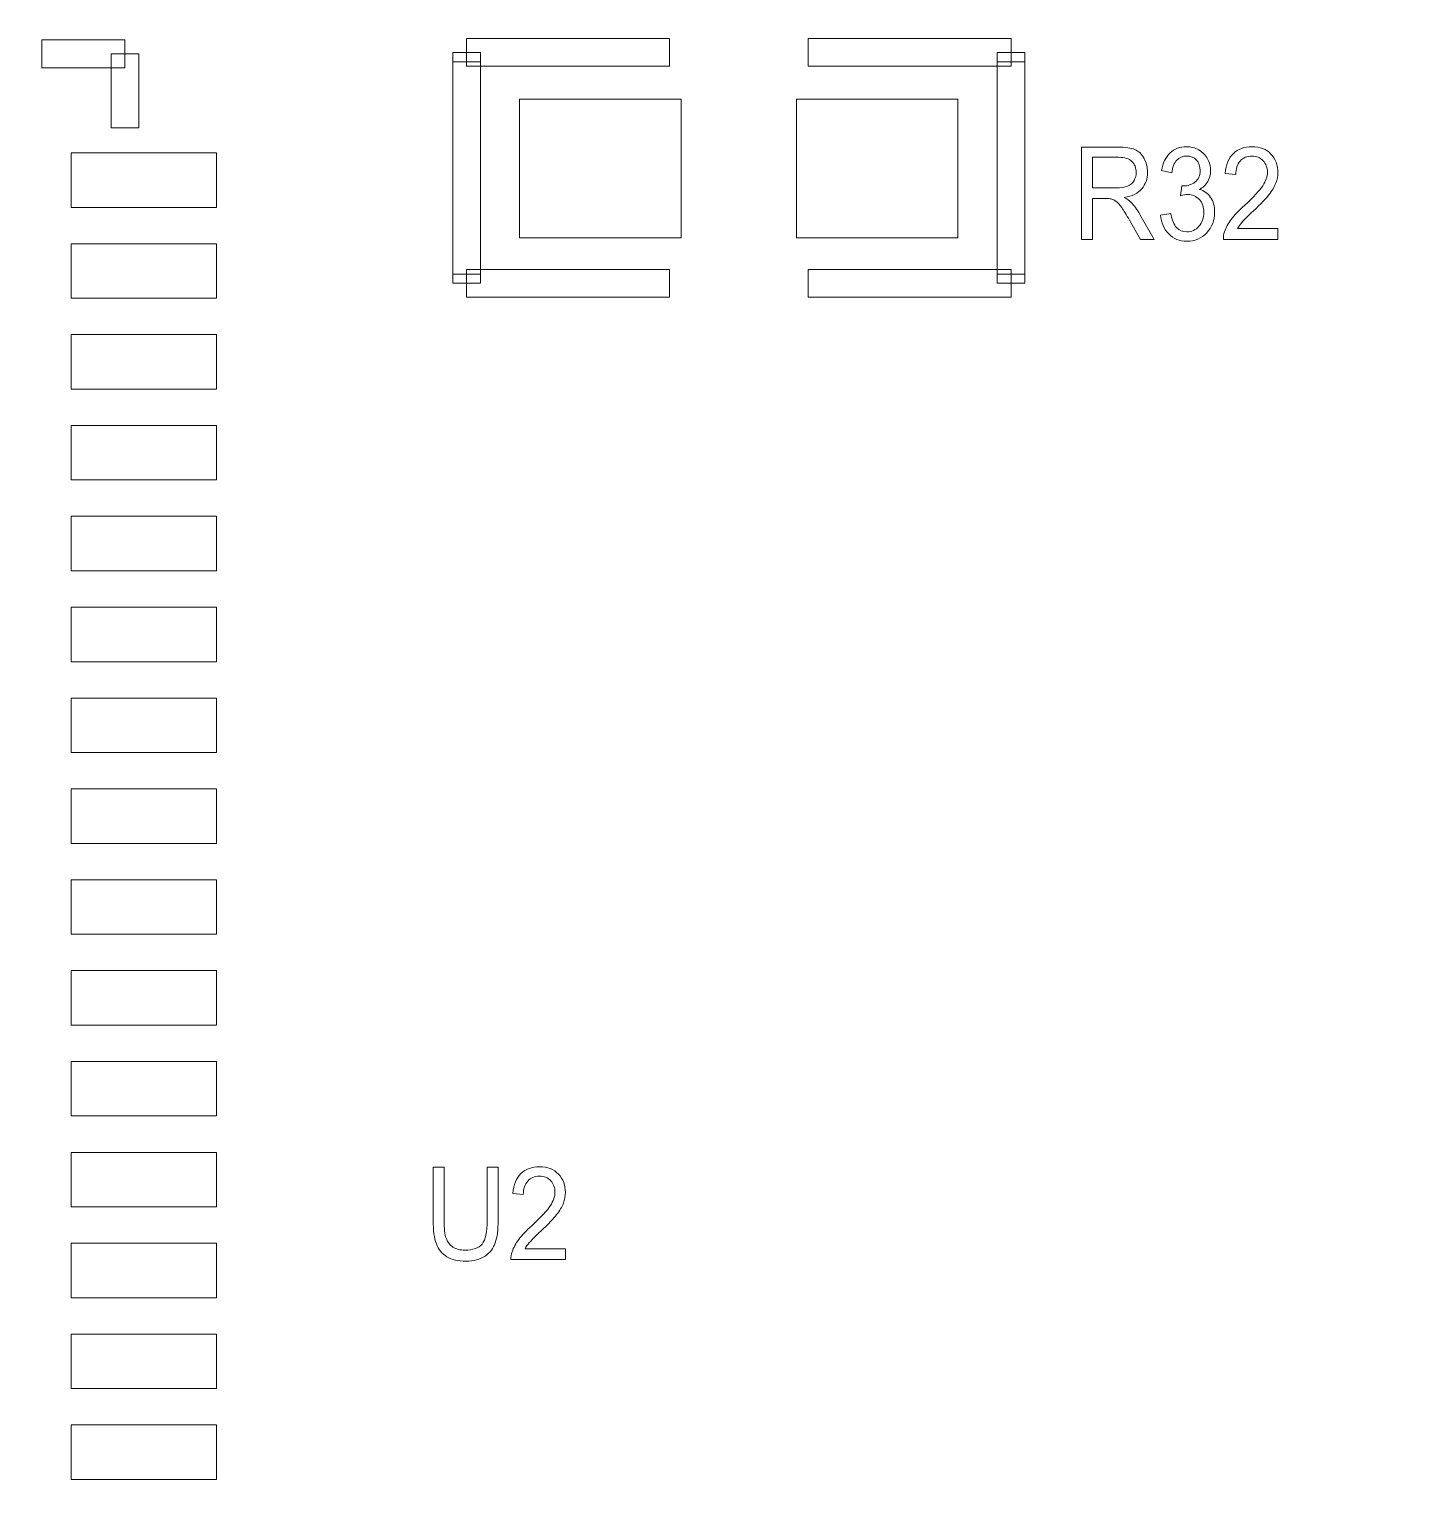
# Model space of a CAD drawing. Header units: millimetres. Extents: x -90 to 99, y -65 to 67.
# Drawn here: x -33.36 to -25.7, y -26.46 to -18.38 of the extents above; entities that cross this region are included whole.
import ezdxf

# ---------------------------------------------------------------- set-up
doc = ezdxf.new("R2010")
doc.units = ezdxf.units.MM
doc.header["$MEASUREMENT"] = 0
for name, color, linetype in [('BG_OUTLINE', 7, 'Continuous'), ('PG_SILKSCREEN_TOP', 7, 'Continuous'), ('PIN_TOP', 7, 'Continuous'), ('RD_SILKSCREEN_TOP', 7, 'Continuous')]:
    doc.layers.add(name, color=color, linetype=linetype)

msp = doc.modelspace()

# ---------------------------------------------------------------- linework, layer by layer
at = {"layer": 'BG_OUTLINE', "color": 3, "lineweight": 9}
msp.add_open_spline([(-71.7269, -61.8795), (-71.7269, -61.8795), (-71.7343, 42.2681), (-71.7343, 42.2681), (-71.7343, 42.2681), (-71.7348, 43.0066), (-71.4419, 43.715), (-70.92, 44.2375), (-70.92, 44.2375), (-70.3982, 44.76), (-69.6866, 45.0538), (-68.9482, 45.0543), (-68.9482, 45.0543), (-68.9482, 45.0543), (75.2046, 45.0543), (75.2046, 45.0543), (75.2046, 45.0543), (76.8319, 45.0552), (78.1763, 43.7805), (78.2661, 42.1556), (78.2661, 42.1556), (78.2661, 42.1556), (78.2661, 31.2814), (78.2661, 31.2814), (78.2661, 31.2814), (78.2661, 31.2814), (72.2646, 31.2814), (72.2646, 31.2814), (72.2646, 31.2814), (72.2646, 31.2814), (72.2646, 26.9814), (72.2646, 26.9814), (72.2646, 26.9814), (72.2646, 26.9814), (78.2661, 26.9814), (78.2661, 26.9814), (78.2661, 26.9814), (78.2661, 26.9814), (78.2661, 18.6553), (78.2661, 18.6553), (78.2661, 18.6553), (78.2661, 18.6553), (72.2496, 18.6553), (72.2496, 18.6553), (72.2496, 18.6553), (72.2496, 18.6553), (72.2496, 14.3553), (72.2496, 14.3553), (72.2496, 14.3553), (72.2496, 14.3553), (78.2661, 14.3553), (78.2661, 14.3553), (78.2661, 14.3553), (78.2661, 14.3553), (78.2661, 9.255), (78.2661, 9.255), (78.2661, 9.255), (78.2661, 9.255), (72.2648, 9.255), (72.2648, 9.255), (72.2648, 9.255), (72.2648, 9.255), (72.2648, 4.955), (72.2648, 4.955), (72.2648, 4.955), (72.2648, 4.955), (78.2661, 4.955), (78.2661, 4.955), (78.2661, 4.955), (78.2661, 4.955), (78.2661, -3.3762), (78.2661, -3.3762), (78.2661, -3.3762), (78.2661, -3.3762), (72.2445, -3.3762), (72.2445, -3.3762), (72.2445, -3.3762), (72.2445, -3.3762), (72.2445, -7.6762), (72.2445, -7.6762), (72.2445, -7.6762), (72.2445, -7.6762), (78.2661, -7.6762), (78.2661, -7.6762), (78.2661, -7.6762), (78.2661, -7.6762), (78.2661, -12.7615), (78.2661, -12.7615), (78.2661, -12.7615), (78.2661, -12.7615), (72.2651, -12.7615), (72.2651, -12.7615), (72.2651, -12.7615), (72.2651, -12.7615), (72.2651, -17.0615), (72.2651, -17.0615), (72.2651, -17.0615), (72.2651, -17.0615), (78.2661, -17.0615), (78.2661, -17.0615), (78.2661, -17.0615), (78.2661, -17.0615), (78.2661, -25.4097), (78.2661, -25.4097), (78.2661, -25.4097), (78.2661, -25.4097), (72.2656, -25.4097), (72.2656, -25.4097), (72.2656, -25.4097), (72.2656, -25.4097), (72.2656, -29.7097), (72.2656, -29.7097), (72.2656, -29.7097), (72.2656, -29.7097), (78.2661, -29.7097), (78.2661, -29.7097), (78.2661, -29.7097), (78.2661, -29.7097), (78.2661, -34.793), (78.2661, -34.793), (78.2661, -34.793), (78.2661, -34.793), (72.2679, -34.793), (72.2679, -34.793), (72.2679, -34.793), (72.2679, -34.793), (72.2679, -39.0929), (72.2679, -39.0929), (72.2679, -39.0929), (72.2679, -39.0929), (78.2661, -39.0929), (78.2661, -39.0929), (78.2661, -39.0929), (78.2661, -39.0929), (78.2661, -47.4269), (78.2661, -47.4269), (78.2661, -47.4269), (78.2661, -47.4269), (72.2679, -47.4269), (72.2679, -47.4269), (72.2679, -47.4269), (72.2679, -47.4269), (72.2679, -51.7269), (72.2679, -51.7269), (72.2679, -51.7269), (72.2679, -51.7269), (78.2661, -51.7269), (78.2661, -51.7269), (78.2661, -51.7269), (78.2661, -51.7269), (78.2661, -51.8138), (78.2661, -51.8138), (78.2661, -51.8138), (78.2661, -51.8138), (78.2656, -61.8468), (78.2656, -61.8468), (78.2656, -61.8468), (78.2661, -62.6669), (77.9407, -63.4536), (77.3612, -64.0339), (77.3612, -64.0339), (76.7817, -64.6142), (75.9915, -64.9405), (75.1713, -64.941), (75.1713, -64.941), (75.1713, -64.941), (-68.6609, -64.9456), (-68.6609, -64.9456), (-68.6609, -64.9456), (-69.4735, -64.9461), (-70.2531, -64.6237), (-70.8281, -64.0495), (-70.8281, -64.0495), (-71.4031, -63.4752), (-71.7264, -62.6922), (-71.7269, -61.8795)], degree=3, knots=[0, 0, 0, 0, 0.022727, 0.022727, 0.022727, 0.022727, 0.045455, 0.045455, 0.045455, 0.045455, 0.068182, 0.068182, 0.068182, 0.068182, 0.090909, 0.090909, 0.090909, 0.090909, 0.113636, 0.113636, 0.113636, 0.113636, 0.136364, 0.136364, 0.136364, 0.136364, 0.159091, 0.159091, 0.159091, 0.159091, 0.181818, 0.181818, 0.181818, 0.181818, 0.204545, 0.204545, 0.204545, 0.204545, 0.227273, 0.227273, 0.227273, 0.227273, 0.25, 0.25, 0.25, 0.25, 0.272727, 0.272727, 0.272727, 0.272727, 0.295455, 0.295455, 0.295455, 0.295455, 0.318182, 0.318182, 0.318182, 0.318182, 0.340909, 0.340909, 0.340909, 0.340909, 0.363636, 0.363636, 0.363636, 0.363636, 0.386364, 0.386364, 0.386364, 0.386364, 0.409091, 0.409091, 0.409091, 0.409091, 0.431818, 0.431818, 0.431818, 0.431818, 0.454545, 0.454545, 0.454545, 0.454545, 0.477273, 0.477273, 0.477273, 0.477273, 0.5, 0.5, 0.5, 0.5, 0.522727, 0.522727, 0.522727, 0.522727, 0.545455, 0.545455, 0.545455, 0.545455, 0.568182, 0.568182, 0.568182, 0.568182, 0.590909, 0.590909, 0.590909, 0.590909, 0.613636, 0.613636, 0.613636, 0.613636, 0.636364, 0.636364, 0.636364, 0.636364, 0.659091, 0.659091, 0.659091, 0.659091, 0.681818, 0.681818, 0.681818, 0.681818, 0.704545, 0.704545, 0.704545, 0.704545, 0.727273, 0.727273, 0.727273, 0.727273, 0.75, 0.75, 0.75, 0.75, 0.772727, 0.772727, 0.772727, 0.772727, 0.795455, 0.795455, 0.795455, 0.795455, 0.818182, 0.818182, 0.818182, 0.818182, 0.840909, 0.840909, 0.840909, 0.840909, 0.863636, 0.863636, 0.863636, 0.863636, 0.886364, 0.886364, 0.886364, 0.886364, 0.909091, 0.909091, 0.909091, 0.909091, 0.931818, 0.931818, 0.931818, 0.931818, 0.954545, 0.954545, 0.954545, 0.954545, 0.977273, 0.977273, 0.977273, 0.977273, 1, 1, 1, 1], dxfattribs=at)
at = {"layer": 'PG_SILKSCREEN_TOP', "color": 6, "lineweight": 9}
for points in [[(-32.8298, -18.4407), (-32.8298, -18.4407), (-32.8298, -18.5931), (-32.8298, -18.5931), (-32.8298, -18.5931), (-32.8298, -18.5931), (-33.287, -18.5931), (-33.287, -18.5931), (-33.287, -18.5931), (-33.287, -18.5931), (-33.287, -18.4407), (-33.287, -18.4407), (-33.287, -18.4407), (-33.287, -18.4407), (-32.8298, -18.4407), (-32.8298, -18.4407)], [(-29.8318, -18.4331), (-29.8318, -18.4331), (-29.8318, -18.5855), (-29.8318, -18.5855), (-29.8318, -18.5855), (-29.8318, -18.5855), (-30.9494, -18.5855), (-30.9494, -18.5855), (-30.9494, -18.5855), (-30.9494, -18.5855), (-30.9494, -18.4331), (-30.9494, -18.4331), (-30.9494, -18.4331), (-30.9494, -18.4331), (-29.8318, -18.4331), (-29.8318, -18.4331)], [(-29.0698, -18.5855), (-29.0698, -18.5855), (-29.0698, -18.4331), (-29.0698, -18.4331), (-29.0698, -18.4331), (-29.0698, -18.4331), (-27.9522, -18.4331), (-27.9522, -18.4331), (-27.9522, -18.4331), (-27.9522, -18.4331), (-27.9522, -18.5855), (-27.9522, -18.5855), (-27.9522, -18.5855), (-27.9522, -18.5855), (-29.0698, -18.5855), (-29.0698, -18.5855)], [(-32.7536, -18.9233), (-32.7536, -18.9233), (-32.906, -18.9233), (-32.906, -18.9233), (-32.906, -18.9233), (-32.906, -18.9233), (-32.906, -18.5169), (-32.906, -18.5169), (-32.906, -18.5169), (-32.906, -18.5169), (-32.7536, -18.5169), (-32.7536, -18.5169), (-32.7536, -18.5169), (-32.7536, -18.5169), (-32.7536, -18.9233), (-32.7536, -18.9233)], [(-31.0256, -18.5093), (-31.0256, -18.5093), (-30.8732, -18.5093), (-30.8732, -18.5093), (-30.8732, -18.5093), (-30.8732, -18.5093), (-30.8732, -18.5601), (-30.8732, -18.5601), (-30.8732, -18.5601), (-30.8732, -18.5601), (-31.0256, -18.5601), (-31.0256, -18.5601), (-31.0256, -18.5601), (-31.0256, -18.5601), (-31.0256, -18.5093), (-31.0256, -18.5093)], [(-31.0256, -18.5601), (-31.0256, -18.5601), (-30.8732, -18.5601), (-30.8732, -18.5601), (-30.8732, -18.5601), (-30.8732, -18.5601), (-30.8732, -19.7285), (-30.8732, -19.7285), (-30.8732, -19.7285), (-30.8732, -19.7285), (-31.0256, -19.7285), (-31.0256, -19.7285), (-31.0256, -19.7285), (-31.0256, -19.7285), (-31.0256, -18.5601), (-31.0256, -18.5601)], [(-28.0284, -18.5093), (-28.0284, -18.5093), (-27.876, -18.5093), (-27.876, -18.5093), (-27.876, -18.5093), (-27.876, -18.5093), (-27.876, -18.5601), (-27.876, -18.5601), (-27.876, -18.5601), (-27.876, -18.5601), (-28.0284, -18.5601), (-28.0284, -18.5601), (-28.0284, -18.5601), (-28.0284, -18.5601), (-28.0284, -18.5093), (-28.0284, -18.5093)], [(-28.0284, -18.5601), (-28.0284, -18.5601), (-27.876, -18.5601), (-27.876, -18.5601), (-27.876, -18.5601), (-27.876, -18.5601), (-27.876, -19.7285), (-27.876, -19.7285), (-27.876, -19.7285), (-27.876, -19.7285), (-28.0284, -19.7285), (-28.0284, -19.7285), (-28.0284, -19.7285), (-28.0284, -19.7285), (-28.0284, -18.5601), (-28.0284, -18.5601)], [(-30.9494, -19.8555), (-30.9494, -19.8555), (-30.9494, -19.7031), (-30.9494, -19.7031), (-30.9494, -19.7031), (-30.9494, -19.7031), (-29.8318, -19.7031), (-29.8318, -19.7031), (-29.8318, -19.7031), (-29.8318, -19.7031), (-29.8318, -19.8555), (-29.8318, -19.8555), (-29.8318, -19.8555), (-29.8318, -19.8555), (-30.9494, -19.8555), (-30.9494, -19.8555)], [(-27.9522, -19.7031), (-27.9522, -19.7031), (-27.9522, -19.8555), (-27.9522, -19.8555), (-27.9522, -19.8555), (-27.9522, -19.8555), (-29.0698, -19.8555), (-29.0698, -19.8555), (-29.0698, -19.8555), (-29.0698, -19.8555), (-29.0698, -19.7031), (-29.0698, -19.7031), (-29.0698, -19.7031), (-29.0698, -19.7031), (-27.9522, -19.7031), (-27.9522, -19.7031)], [(-31.0256, -19.7285), (-31.0256, -19.7285), (-30.8732, -19.7285), (-30.8732, -19.7285), (-30.8732, -19.7285), (-30.8732, -19.7285), (-30.8732, -19.7793), (-30.8732, -19.7793), (-30.8732, -19.7793), (-30.8732, -19.7793), (-31.0256, -19.7793), (-31.0256, -19.7793), (-31.0256, -19.7793), (-31.0256, -19.7793), (-31.0256, -19.7285), (-31.0256, -19.7285)], [(-28.0284, -19.7285), (-28.0284, -19.7285), (-27.876, -19.7285), (-27.876, -19.7285), (-27.876, -19.7285), (-27.876, -19.7285), (-27.876, -19.7793), (-27.876, -19.7793), (-27.876, -19.7793), (-27.876, -19.7793), (-28.0284, -19.7793), (-28.0284, -19.7793), (-28.0284, -19.7793), (-28.0284, -19.7793), (-28.0284, -19.7285), (-28.0284, -19.7285)]]:
    msp.add_open_spline(points, degree=3, knots=[0, 0, 0, 0, 0.25, 0.25, 0.25, 0.25, 0.5, 0.5, 0.5, 0.5, 0.75, 0.75, 0.75, 0.75, 1, 1, 1, 1], dxfattribs=at)
at = {"layer": 'PIN_TOP', "lineweight": 9}
for points in [[(-29.7683, -18.7668), (-29.7683, -18.7668), (-29.7683, -19.5288), (-29.7683, -19.5288), (-29.7683, -19.5288), (-29.7683, -19.5288), (-30.6573, -19.5288), (-30.6573, -19.5288), (-30.6573, -19.5288), (-30.6573, -19.5288), (-30.6573, -18.7668), (-30.6573, -18.7668), (-30.6573, -18.7668), (-30.6573, -18.7668), (-29.7683, -18.7668), (-29.7683, -18.7668)], [(-28.2443, -18.7668), (-28.2443, -18.7668), (-28.2443, -19.5288), (-28.2443, -19.5288), (-28.2443, -19.5288), (-28.2443, -19.5288), (-29.1333, -19.5288), (-29.1333, -19.5288), (-29.1333, -19.5288), (-29.1333, -19.5288), (-29.1333, -18.7668), (-29.1333, -18.7668), (-29.1333, -18.7668), (-29.1333, -18.7668), (-28.2443, -18.7668), (-28.2443, -18.7668)], [(-33.1257, -19.0619), (-33.1257, -19.0619), (-32.3256, -19.0619), (-32.3256, -19.0619), (-32.3256, -19.0619), (-32.3256, -19.0619), (-32.3256, -19.3618), (-32.3256, -19.3618), (-32.3256, -19.3618), (-32.3256, -19.3618), (-33.1257, -19.3618), (-33.1257, -19.3618), (-33.1257, -19.3618), (-33.1257, -19.3618), (-33.1257, -19.0619), (-33.1257, -19.0619)], [(-33.1257, -19.562), (-33.1257, -19.562), (-32.3256, -19.562), (-32.3256, -19.562), (-32.3256, -19.562), (-32.3256, -19.562), (-32.3256, -19.862), (-32.3256, -19.862), (-32.3256, -19.862), (-32.3256, -19.862), (-33.1257, -19.862), (-33.1257, -19.862), (-33.1257, -19.862), (-33.1257, -19.862), (-33.1257, -19.562), (-33.1257, -19.562)], [(-33.1257, -20.0619), (-33.1257, -20.0619), (-32.3256, -20.0619), (-32.3256, -20.0619), (-32.3256, -20.0619), (-32.3256, -20.0619), (-32.3256, -20.3618), (-32.3256, -20.3618), (-32.3256, -20.3618), (-32.3256, -20.3618), (-33.1257, -20.3618), (-33.1257, -20.3618), (-33.1257, -20.3618), (-33.1257, -20.3618), (-33.1257, -20.0619), (-33.1257, -20.0619)], [(-33.1257, -20.562), (-33.1257, -20.562), (-32.3256, -20.562), (-32.3256, -20.562), (-32.3256, -20.562), (-32.3256, -20.562), (-32.3256, -20.862), (-32.3256, -20.862), (-32.3256, -20.862), (-32.3256, -20.862), (-33.1257, -20.862), (-33.1257, -20.862), (-33.1257, -20.862), (-33.1257, -20.862), (-33.1257, -20.562), (-33.1257, -20.562)], [(-33.1257, -21.0619), (-33.1257, -21.0619), (-32.3256, -21.0619), (-32.3256, -21.0619), (-32.3256, -21.0619), (-32.3256, -21.0619), (-32.3256, -21.3618), (-32.3256, -21.3618), (-32.3256, -21.3618), (-32.3256, -21.3618), (-33.1257, -21.3618), (-33.1257, -21.3618), (-33.1257, -21.3618), (-33.1257, -21.3618), (-33.1257, -21.0619), (-33.1257, -21.0619)], [(-33.1257, -21.562), (-33.1257, -21.562), (-32.3256, -21.562), (-32.3256, -21.562), (-32.3256, -21.562), (-32.3256, -21.562), (-32.3256, -21.862), (-32.3256, -21.862), (-32.3256, -21.862), (-32.3256, -21.862), (-33.1257, -21.862), (-33.1257, -21.862), (-33.1257, -21.862), (-33.1257, -21.862), (-33.1257, -21.562), (-33.1257, -21.562)], [(-33.1257, -22.0619), (-33.1257, -22.0619), (-32.3256, -22.0619), (-32.3256, -22.0619), (-32.3256, -22.0619), (-32.3256, -22.0619), (-32.3256, -22.3618), (-32.3256, -22.3618), (-32.3256, -22.3618), (-32.3256, -22.3618), (-33.1257, -22.3618), (-33.1257, -22.3618), (-33.1257, -22.3618), (-33.1257, -22.3618), (-33.1257, -22.0619), (-33.1257, -22.0619)], [(-33.1257, -22.562), (-33.1257, -22.562), (-32.3256, -22.562), (-32.3256, -22.562), (-32.3256, -22.562), (-32.3256, -22.562), (-32.3256, -22.862), (-32.3256, -22.862), (-32.3256, -22.862), (-32.3256, -22.862), (-33.1257, -22.862), (-33.1257, -22.862), (-33.1257, -22.862), (-33.1257, -22.862), (-33.1257, -22.562), (-33.1257, -22.562)], [(-33.1257, -23.0619), (-33.1257, -23.0619), (-32.3256, -23.0619), (-32.3256, -23.0619), (-32.3256, -23.0619), (-32.3256, -23.0619), (-32.3256, -23.3618), (-32.3256, -23.3618), (-32.3256, -23.3618), (-32.3256, -23.3618), (-33.1257, -23.3618), (-33.1257, -23.3618), (-33.1257, -23.3618), (-33.1257, -23.3618), (-33.1257, -23.0619), (-33.1257, -23.0619)], [(-33.1257, -23.562), (-33.1257, -23.562), (-32.3256, -23.562), (-32.3256, -23.562), (-32.3256, -23.562), (-32.3256, -23.562), (-32.3256, -23.862), (-32.3256, -23.862), (-32.3256, -23.862), (-32.3256, -23.862), (-33.1257, -23.862), (-33.1257, -23.862), (-33.1257, -23.862), (-33.1257, -23.862), (-33.1257, -23.562), (-33.1257, -23.562)], [(-33.1257, -24.0618), (-33.1257, -24.0618), (-32.3256, -24.0618), (-32.3256, -24.0618), (-32.3256, -24.0618), (-32.3256, -24.0618), (-32.3256, -24.3618), (-32.3256, -24.3618), (-32.3256, -24.3618), (-32.3256, -24.3618), (-33.1257, -24.3618), (-33.1257, -24.3618), (-33.1257, -24.3618), (-33.1257, -24.3618), (-33.1257, -24.0618), (-33.1257, -24.0618)], [(-33.1257, -24.562), (-33.1257, -24.562), (-32.3256, -24.562), (-32.3256, -24.562), (-32.3256, -24.562), (-32.3256, -24.562), (-32.3256, -24.8619), (-32.3256, -24.8619), (-32.3256, -24.8619), (-32.3256, -24.8619), (-33.1257, -24.8619), (-33.1257, -24.8619), (-33.1257, -24.8619), (-33.1257, -24.8619), (-33.1257, -24.562), (-33.1257, -24.562)], [(-33.1257, -25.0618), (-33.1257, -25.0618), (-32.3256, -25.0618), (-32.3256, -25.0618), (-32.3256, -25.0618), (-32.3256, -25.0618), (-32.3256, -25.3618), (-32.3256, -25.3618), (-32.3256, -25.3618), (-32.3256, -25.3618), (-33.1257, -25.3618), (-33.1257, -25.3618), (-33.1257, -25.3618), (-33.1257, -25.3618), (-33.1257, -25.0618), (-33.1257, -25.0618)], [(-33.1257, -25.562), (-33.1257, -25.562), (-32.3256, -25.562), (-32.3256, -25.562), (-32.3256, -25.562), (-32.3256, -25.562), (-32.3256, -25.8619), (-32.3256, -25.8619), (-32.3256, -25.8619), (-32.3256, -25.8619), (-33.1257, -25.8619), (-33.1257, -25.8619), (-33.1257, -25.8619), (-33.1257, -25.8619), (-33.1257, -25.562), (-33.1257, -25.562)], [(-33.1257, -26.0618), (-33.1257, -26.0618), (-32.3256, -26.0618), (-32.3256, -26.0618), (-32.3256, -26.0618), (-32.3256, -26.0618), (-32.3256, -26.3618), (-32.3256, -26.3618), (-32.3256, -26.3618), (-32.3256, -26.3618), (-33.1257, -26.3618), (-33.1257, -26.3618), (-33.1257, -26.3618), (-33.1257, -26.3618), (-33.1257, -26.0618), (-33.1257, -26.0618)]]:
    msp.add_open_spline(points, degree=3, knots=[0, 0, 0, 0, 0.25, 0.25, 0.25, 0.25, 0.5, 0.5, 0.5, 0.5, 0.75, 0.75, 0.75, 0.75, 1, 1, 1, 1], dxfattribs=at)
at = {"layer": 'RD_SILKSCREEN_TOP', "color": 8, "lineweight": 9}
for points, knots in [([(-27.5645, -19.539), (-27.5645, -19.539), (-27.5645, -19.0299), (-27.5645, -19.0299), (-27.5645, -19.0299), (-27.5645, -19.0299), (-27.3631, -19.0299), (-27.3631, -19.0299), (-27.3631, -19.0299), (-27.3224, -19.0299), (-27.2916, -19.0345), (-27.2706, -19.0436), (-27.2706, -19.0436), (-27.2495, -19.0528), (-27.2327, -19.0689), (-27.2199, -19.092), (-27.2199, -19.092), (-27.2073, -19.1152), (-27.2011, -19.1408), (-27.2011, -19.1688), (-27.2011, -19.1688), (-27.2011, -19.205), (-27.2115, -19.2353), (-27.2324, -19.2601), (-27.2324, -19.2601), (-27.2533, -19.2849), (-27.2856, -19.3006), (-27.3292, -19.3074), (-27.3292, -19.3074), (-27.3132, -19.3159), (-27.3011, -19.3243), (-27.293, -19.3328), (-27.293, -19.3328), (-27.2753, -19.3508), (-27.2587, -19.3734), (-27.2429, -19.4004), (-27.2429, -19.4004), (-27.2429, -19.4004), (-27.1639, -19.539), (-27.1639, -19.539), (-27.1639, -19.539), (-27.1639, -19.539), (-27.2396, -19.539), (-27.2396, -19.539), (-27.2396, -19.539), (-27.2396, -19.539), (-27.2997, -19.433), (-27.2997, -19.433), (-27.2997, -19.433), (-27.3174, -19.4026), (-27.3317, -19.3791), (-27.3433, -19.363), (-27.3433, -19.363), (-27.3545, -19.3467), (-27.3647, -19.3354), (-27.3737, -19.329), (-27.3737, -19.329), (-27.3826, -19.3224), (-27.3917, -19.3179), (-27.401, -19.3153), (-27.401, -19.3153), (-27.4079, -19.3138), (-27.419, -19.313), (-27.4347, -19.313), (-27.4347, -19.313), (-27.4347, -19.313), (-27.5043, -19.313), (-27.5043, -19.313), (-27.5043, -19.313), (-27.5043, -19.313), (-27.5043, -19.539), (-27.5043, -19.539), (-27.5043, -19.539), (-27.5043, -19.539), (-27.5645, -19.539), (-27.5645, -19.539)], [0, 0, 0, 0, 0.052632, 0.052632, 0.052632, 0.052632, 0.105263, 0.105263, 0.105263, 0.105263, 0.157895, 0.157895, 0.157895, 0.157895, 0.210526, 0.210526, 0.210526, 0.210526, 0.263158, 0.263158, 0.263158, 0.263158, 0.315789, 0.315789, 0.315789, 0.315789, 0.368421, 0.368421, 0.368421, 0.368421, 0.421053, 0.421053, 0.421053, 0.421053, 0.473684, 0.473684, 0.473684, 0.473684, 0.526316, 0.526316, 0.526316, 0.526316, 0.578947, 0.578947, 0.578947, 0.578947, 0.631579, 0.631579, 0.631579, 0.631579, 0.684211, 0.684211, 0.684211, 0.684211, 0.736842, 0.736842, 0.736842, 0.736842, 0.789474, 0.789474, 0.789474, 0.789474, 0.842105, 0.842105, 0.842105, 0.842105, 0.894737, 0.894737, 0.894737, 0.894737, 0.947368, 0.947368, 0.947368, 0.947368, 1, 1, 1, 1]), ([(-27.1291, -19.4046), (-27.1291, -19.4046), (-27.0735, -19.3963), (-27.0735, -19.3963), (-27.0735, -19.3963), (-27.0669, -19.4317), (-27.056, -19.4572), (-27.0406, -19.4729), (-27.0406, -19.4729), (-27.0252, -19.4885), (-27.0064, -19.4963), (-26.9844, -19.4963), (-26.9844, -19.4963), (-26.9581, -19.4963), (-26.9359, -19.4861), (-26.9179, -19.4657), (-26.9179, -19.4657), (-26.8998, -19.4454), (-26.8907, -19.4201), (-26.8907, -19.39), (-26.8907, -19.39), (-26.8907, -19.3613), (-26.899, -19.3376), (-26.9158, -19.319), (-26.9158, -19.319), (-26.9326, -19.3004), (-26.9538, -19.291), (-26.9797, -19.291), (-26.9797, -19.291), (-26.9903, -19.291), (-27.0034, -19.2934), (-27.0191, -19.298), (-27.0191, -19.298), (-27.0191, -19.298), (-27.0129, -19.2431), (-27.0129, -19.2431), (-27.0129, -19.2431), (-27.0091, -19.2436), (-27.0062, -19.2439), (-27.0038, -19.2439), (-27.0038, -19.2439), (-26.9801, -19.2439), (-26.9587, -19.2369), (-26.9397, -19.223), (-26.9397, -19.223), (-26.9206, -19.2091), (-26.9112, -19.1877), (-26.9112, -19.1587), (-26.9112, -19.1587), (-26.9112, -19.1359), (-26.9181, -19.1168), (-26.932, -19.1018), (-26.932, -19.1018), (-26.9458, -19.0868), (-26.9637, -19.0792), (-26.9856, -19.0792), (-26.9856, -19.0792), (-27.0073, -19.0792), (-27.0254, -19.0869), (-27.0399, -19.1021), (-27.0399, -19.1021), (-27.0543, -19.1174), (-27.0637, -19.1404), (-27.0678, -19.171), (-27.0678, -19.171), (-27.0678, -19.171), (-27.1235, -19.1598), (-27.1235, -19.1598), (-27.1235, -19.1598), (-27.1168, -19.1179), (-27.1012, -19.0854), (-27.0771, -19.0624), (-27.0771, -19.0624), (-27.0529, -19.0394), (-27.0228, -19.0278), (-26.9868, -19.0278), (-26.9868, -19.0278), (-26.9622, -19.0278), (-26.9393, -19.0338), (-26.9183, -19.0457), (-26.9183, -19.0457), (-26.8975, -19.0576), (-26.8815, -19.0739), (-26.8704, -19.0945), (-26.8704, -19.0945), (-26.8594, -19.1151), (-26.8537, -19.1369), (-26.8537, -19.1602), (-26.8537, -19.1602), (-26.8537, -19.1821), (-26.859, -19.2021), (-26.8696, -19.2203), (-26.8696, -19.2203), (-26.8802, -19.2383), (-26.8958, -19.2526), (-26.9164, -19.2633), (-26.9164, -19.2633), (-26.8896, -19.2702), (-26.8687, -19.2846), (-26.8537, -19.3066), (-26.8537, -19.3066), (-26.8389, -19.3284), (-26.8315, -19.3557), (-26.8315, -19.3886), (-26.8315, -19.3886), (-26.8315, -19.433), (-26.8459, -19.4707), (-26.8749, -19.5017), (-26.8749, -19.5017), (-26.9038, -19.5326), (-26.9404, -19.548), (-26.9846, -19.548), (-26.9846, -19.548), (-27.0247, -19.548), (-27.0577, -19.5347), (-27.0841, -19.5081), (-27.0841, -19.5081), (-27.1104, -19.4815), (-27.1254, -19.447), (-27.1291, -19.4046)], [0, 0, 0, 0, 0.033333, 0.033333, 0.033333, 0.033333, 0.066667, 0.066667, 0.066667, 0.066667, 0.1, 0.1, 0.1, 0.1, 0.133333, 0.133333, 0.133333, 0.133333, 0.166667, 0.166667, 0.166667, 0.166667, 0.2, 0.2, 0.2, 0.2, 0.233333, 0.233333, 0.233333, 0.233333, 0.266667, 0.266667, 0.266667, 0.266667, 0.3, 0.3, 0.3, 0.3, 0.333333, 0.333333, 0.333333, 0.333333, 0.366667, 0.366667, 0.366667, 0.366667, 0.4, 0.4, 0.4, 0.4, 0.433333, 0.433333, 0.433333, 0.433333, 0.466667, 0.466667, 0.466667, 0.466667, 0.5, 0.5, 0.5, 0.5, 0.533333, 0.533333, 0.533333, 0.533333, 0.566667, 0.566667, 0.566667, 0.566667, 0.6, 0.6, 0.6, 0.6, 0.633333, 0.633333, 0.633333, 0.633333, 0.666667, 0.666667, 0.666667, 0.666667, 0.7, 0.7, 0.7, 0.7, 0.733333, 0.733333, 0.733333, 0.733333, 0.766667, 0.766667, 0.766667, 0.766667, 0.8, 0.8, 0.8, 0.8, 0.833333, 0.833333, 0.833333, 0.833333, 0.866667, 0.866667, 0.866667, 0.866667, 0.9, 0.9, 0.9, 0.9, 0.933333, 0.933333, 0.933333, 0.933333, 0.966667, 0.966667, 0.966667, 0.966667, 1, 1, 1, 1]), ([(-26.483, -19.4789), (-26.483, -19.4789), (-26.483, -19.539), (-26.483, -19.539), (-26.483, -19.539), (-26.483, -19.539), (-26.7834, -19.539), (-26.7834, -19.539), (-26.7834, -19.539), (-26.7839, -19.5239), (-26.7817, -19.5095), (-26.777, -19.4956), (-26.777, -19.4956), (-26.7694, -19.4726), (-26.7571, -19.4501), (-26.7403, -19.4278), (-26.7403, -19.4278), (-26.7233, -19.4057), (-26.699, -19.3799), (-26.6673, -19.3508), (-26.6673, -19.3508), (-26.6178, -19.3054), (-26.5844, -19.2695), (-26.567, -19.2429), (-26.567, -19.2429), (-26.5497, -19.2165), (-26.541, -19.1913), (-26.541, -19.1678), (-26.541, -19.1678), (-26.541, -19.143), (-26.5491, -19.1221), (-26.5647, -19.105), (-26.5647, -19.105), (-26.5806, -19.0881), (-26.6012, -19.0796), (-26.6266, -19.0796), (-26.6266, -19.0796), (-26.6535, -19.0796), (-26.6749, -19.0886), (-26.691, -19.1067), (-26.691, -19.1067), (-26.7073, -19.1247), (-26.7154, -19.1497), (-26.7156, -19.1816), (-26.7156, -19.1816), (-26.7156, -19.1816), (-26.7731, -19.1751), (-26.7731, -19.1751), (-26.7731, -19.1751), (-26.769, -19.1271), (-26.7542, -19.0906), (-26.7286, -19.0655), (-26.7286, -19.0655), (-26.703, -19.0403), (-26.6685, -19.0278), (-26.6253, -19.0278), (-26.6253, -19.0278), (-26.5817, -19.0278), (-26.5473, -19.0414), (-26.5218, -19.0684), (-26.5218, -19.0684), (-26.4963, -19.0956), (-26.4836, -19.1291), (-26.4836, -19.1692), (-26.4836, -19.1692), (-26.4836, -19.1896), (-26.4873, -19.2096), (-26.4948, -19.2293), (-26.4948, -19.2293), (-26.5023, -19.2489), (-26.5147, -19.2697), (-26.5319, -19.2914), (-26.5319, -19.2914), (-26.5491, -19.3132), (-26.5778, -19.3431), (-26.6179, -19.381), (-26.6179, -19.381), (-26.6514, -19.4125), (-26.6729, -19.4339), (-26.6823, -19.4451), (-26.6823, -19.4451), (-26.6919, -19.4563), (-26.6999, -19.4675), (-26.7061, -19.4789), (-26.7061, -19.4789), (-26.7061, -19.4789), (-26.483, -19.4789), (-26.483, -19.4789)], [0, 0, 0, 0, 0.045455, 0.045455, 0.045455, 0.045455, 0.090909, 0.090909, 0.090909, 0.090909, 0.136364, 0.136364, 0.136364, 0.136364, 0.181818, 0.181818, 0.181818, 0.181818, 0.227273, 0.227273, 0.227273, 0.227273, 0.272727, 0.272727, 0.272727, 0.272727, 0.318182, 0.318182, 0.318182, 0.318182, 0.363636, 0.363636, 0.363636, 0.363636, 0.409091, 0.409091, 0.409091, 0.409091, 0.454545, 0.454545, 0.454545, 0.454545, 0.5, 0.5, 0.5, 0.5, 0.545455, 0.545455, 0.545455, 0.545455, 0.590909, 0.590909, 0.590909, 0.590909, 0.636364, 0.636364, 0.636364, 0.636364, 0.681818, 0.681818, 0.681818, 0.681818, 0.727273, 0.727273, 0.727273, 0.727273, 0.772727, 0.772727, 0.772727, 0.772727, 0.818182, 0.818182, 0.818182, 0.818182, 0.863636, 0.863636, 0.863636, 0.863636, 0.909091, 0.909091, 0.909091, 0.909091, 0.954545, 0.954545, 0.954545, 0.954545, 1, 1, 1, 1]), ([(-27.5043, -19.2546), (-27.5043, -19.2546), (-27.375, -19.2546), (-27.375, -19.2546), (-27.375, -19.2546), (-27.3476, -19.2546), (-27.326, -19.2514), (-27.3106, -19.245), (-27.3106, -19.245), (-27.295, -19.2386), (-27.2832, -19.2284), (-27.2752, -19.2145), (-27.2752, -19.2145), (-27.2672, -19.2005), (-27.2632, -19.1853), (-27.2632, -19.1688), (-27.2632, -19.1688), (-27.2632, -19.1448), (-27.2708, -19.125), (-27.2865, -19.1094), (-27.2865, -19.1094), (-27.3021, -19.0939), (-27.3267, -19.0862), (-27.3605, -19.0862), (-27.3605, -19.0862), (-27.3605, -19.0862), (-27.5043, -19.0862), (-27.5043, -19.0862), (-27.5043, -19.0862), (-27.5043, -19.0862), (-27.5043, -19.2546), (-27.5043, -19.2546)], [0, 0, 0, 0, 0.125, 0.125, 0.125, 0.125, 0.25, 0.25, 0.25, 0.25, 0.375, 0.375, 0.375, 0.375, 0.5, 0.5, 0.5, 0.5, 0.625, 0.625, 0.625, 0.625, 0.75, 0.75, 0.75, 0.75, 0.875, 0.875, 0.875, 0.875, 1, 1, 1, 1]), ([(-30.4048, -25.092), (-30.4048, -25.092), (-30.4048, -25.1521), (-30.4048, -25.1521), (-30.4048, -25.1521), (-30.4048, -25.1521), (-30.7052, -25.1521), (-30.7052, -25.1521), (-30.7052, -25.1521), (-30.7057, -25.137), (-30.7035, -25.1226), (-30.6988, -25.1087), (-30.6988, -25.1087), (-30.6912, -25.0857), (-30.6789, -25.0632), (-30.6621, -25.0409), (-30.6621, -25.0409), (-30.6451, -25.0188), (-30.6208, -24.993), (-30.5891, -24.9639), (-30.5891, -24.9639), (-30.5396, -24.9185), (-30.5062, -24.8826), (-30.4888, -24.856), (-30.4888, -24.856), (-30.4715, -24.8296), (-30.4628, -24.8044), (-30.4628, -24.7809), (-30.4628, -24.7809), (-30.4628, -24.7561), (-30.4708, -24.7352), (-30.4865, -24.7181), (-30.4865, -24.7181), (-30.5024, -24.7012), (-30.523, -24.6927), (-30.5484, -24.6927), (-30.5484, -24.6927), (-30.5753, -24.6927), (-30.5967, -24.7017), (-30.6128, -24.7198), (-30.6128, -24.7198), (-30.6291, -24.7378), (-30.6372, -24.7628), (-30.6374, -24.7947), (-30.6374, -24.7947), (-30.6374, -24.7947), (-30.6948, -24.7882), (-30.6948, -24.7882), (-30.6948, -24.7882), (-30.6908, -24.7402), (-30.676, -24.7037), (-30.6504, -24.6786), (-30.6504, -24.6786), (-30.6248, -24.6534), (-30.5903, -24.6409), (-30.5471, -24.6409), (-30.5471, -24.6409), (-30.5035, -24.6409), (-30.4691, -24.6545), (-30.4436, -24.6815), (-30.4436, -24.6815), (-30.4181, -24.7087), (-30.4054, -24.7422), (-30.4054, -24.7823), (-30.4054, -24.7823), (-30.4054, -24.8027), (-30.4091, -24.8227), (-30.4166, -24.8424), (-30.4166, -24.8424), (-30.4241, -24.862), (-30.4365, -24.8828), (-30.4537, -24.9045), (-30.4537, -24.9045), (-30.4709, -24.9263), (-30.4996, -24.9562), (-30.5397, -24.9941), (-30.5397, -24.9941), (-30.5732, -25.0256), (-30.5947, -25.047), (-30.6041, -25.0582), (-30.6041, -25.0582), (-30.6137, -25.0694), (-30.6216, -25.0806), (-30.6278, -25.092), (-30.6278, -25.092), (-30.6278, -25.092), (-30.4048, -25.092), (-30.4048, -25.092)], [0, 0, 0, 0, 0.045455, 0.045455, 0.045455, 0.045455, 0.090909, 0.090909, 0.090909, 0.090909, 0.136364, 0.136364, 0.136364, 0.136364, 0.181818, 0.181818, 0.181818, 0.181818, 0.227273, 0.227273, 0.227273, 0.227273, 0.272727, 0.272727, 0.272727, 0.272727, 0.318182, 0.318182, 0.318182, 0.318182, 0.363636, 0.363636, 0.363636, 0.363636, 0.409091, 0.409091, 0.409091, 0.409091, 0.454545, 0.454545, 0.454545, 0.454545, 0.5, 0.5, 0.5, 0.5, 0.545455, 0.545455, 0.545455, 0.545455, 0.590909, 0.590909, 0.590909, 0.590909, 0.636364, 0.636364, 0.636364, 0.636364, 0.681818, 0.681818, 0.681818, 0.681818, 0.727273, 0.727273, 0.727273, 0.727273, 0.772727, 0.772727, 0.772727, 0.772727, 0.818182, 0.818182, 0.818182, 0.818182, 0.863636, 0.863636, 0.863636, 0.863636, 0.909091, 0.909091, 0.909091, 0.909091, 0.954545, 0.954545, 0.954545, 0.954545, 1, 1, 1, 1]), ([(-30.8359, -24.643), (-30.8359, -24.643), (-30.7756, -24.643), (-30.7756, -24.643), (-30.7756, -24.643), (-30.7756, -24.643), (-30.7756, -24.9372), (-30.7756, -24.9372), (-30.7756, -24.9372), (-30.7756, -24.9883), (-30.7809, -25.0289), (-30.7912, -25.0591), (-30.7912, -25.0591), (-30.8016, -25.0892), (-30.8202, -25.1136), (-30.8472, -25.1324), (-30.8472, -25.1324), (-30.8742, -25.1514), (-30.9095, -25.1608), (-30.9534, -25.1608), (-30.9534, -25.1608), (-30.9959, -25.1608), (-31.0308, -25.1526), (-31.0578, -25.1361), (-31.0578, -25.1361), (-31.0849, -25.1197), (-31.1043, -25.0959), (-31.1158, -25.0647), (-31.1158, -25.0647), (-31.1275, -25.0336), (-31.1332, -24.9911), (-31.1332, -24.9372), (-31.1332, -24.9372), (-31.1332, -24.9372), (-31.1332, -24.643), (-31.1332, -24.643), (-31.1332, -24.643), (-31.1332, -24.643), (-31.073, -24.643), (-31.073, -24.643), (-31.073, -24.643), (-31.073, -24.643), (-31.073, -24.9368), (-31.073, -24.9368), (-31.073, -24.9368), (-31.073, -24.9811), (-31.0694, -25.0137), (-31.062, -25.0345), (-31.062, -25.0345), (-31.0547, -25.0555), (-31.042, -25.0716), (-31.0243, -25.083), (-31.0243, -25.083), (-31.0063, -25.0944), (-30.9844, -25.1001), (-30.9586, -25.1001), (-30.9586, -25.1001), (-30.9144, -25.1001), (-30.8828, -25.0888), (-30.864, -25.0663), (-30.864, -25.0663), (-30.8452, -25.0439), (-30.8359, -25.0007), (-30.8359, -24.9368), (-30.8359, -24.9368), (-30.8359, -24.9368), (-30.8359, -24.643), (-30.8359, -24.643)], [0, 0, 0, 0, 0.058824, 0.058824, 0.058824, 0.058824, 0.117647, 0.117647, 0.117647, 0.117647, 0.176471, 0.176471, 0.176471, 0.176471, 0.235294, 0.235294, 0.235294, 0.235294, 0.294118, 0.294118, 0.294118, 0.294118, 0.352941, 0.352941, 0.352941, 0.352941, 0.411765, 0.411765, 0.411765, 0.411765, 0.470588, 0.470588, 0.470588, 0.470588, 0.529412, 0.529412, 0.529412, 0.529412, 0.588235, 0.588235, 0.588235, 0.588235, 0.647059, 0.647059, 0.647059, 0.647059, 0.705882, 0.705882, 0.705882, 0.705882, 0.764706, 0.764706, 0.764706, 0.764706, 0.823529, 0.823529, 0.823529, 0.823529, 0.882353, 0.882353, 0.882353, 0.882353, 0.941176, 0.941176, 0.941176, 0.941176, 1, 1, 1, 1])]:
    msp.add_open_spline(points, degree=3, knots=knots, dxfattribs=at)

doc.saveas('drawing.dxf')
